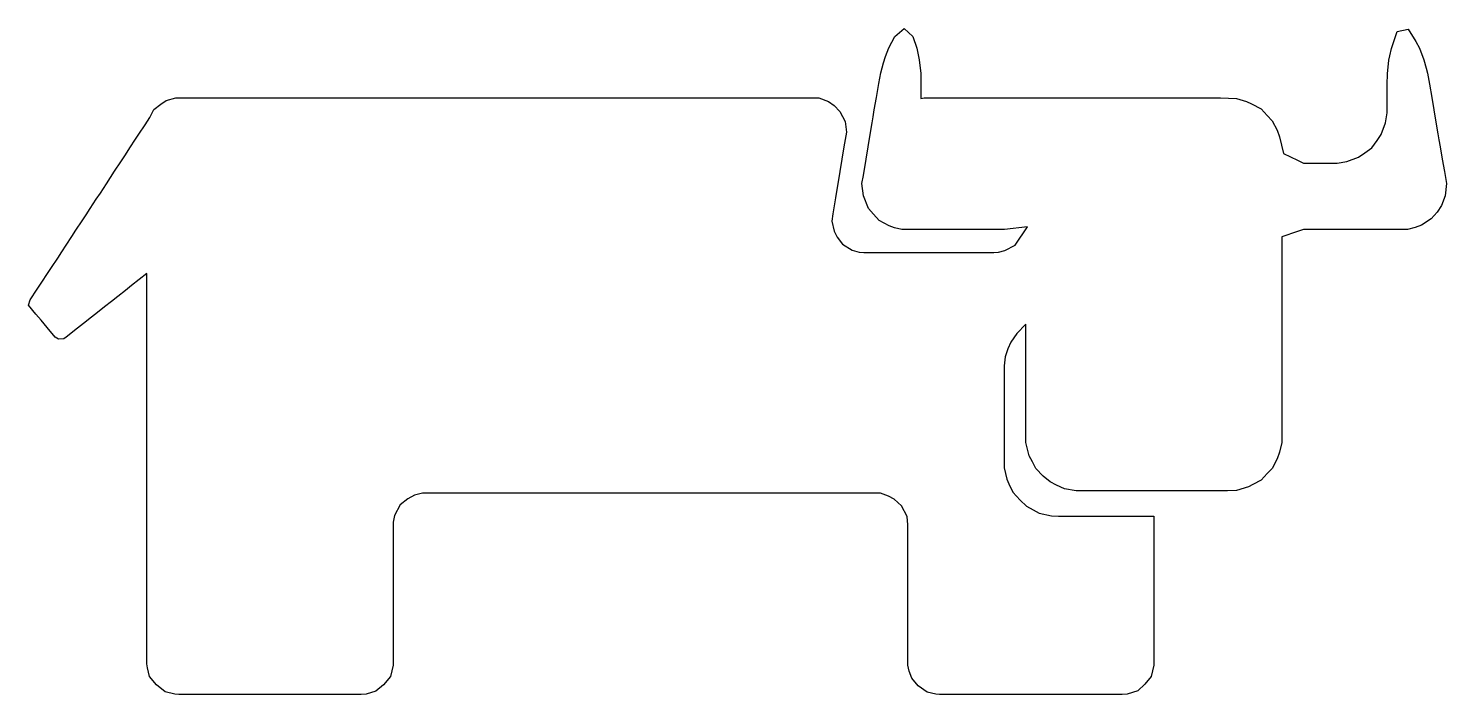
# Model space of a CAD drawing. Header units: millimetres. Extents: x -76 to 161, y -67 to 44.
import ezdxf

# ---------------------------------------------------------------- set-up
doc = ezdxf.new("R2010")
doc.units = ezdxf.units.MM
doc.layers.get('0').update_dxf_attribs({"linetype": 'CONTINUOUS'})

msp = doc.modelspace()

# ---------------------------------------------------------------- linework, layer by layer
msp.add_lwpolyline([(73.4493, 32.3784), (76.2064, 32.3785), (122.98, 32.3785), (125.616, 32.2827), (127.326, 31.7596), (128.135, 31.3918), (129.725, 30.5411), (130.751, 29.4446), (131.572, 28.5679), (132.417, 26.99), (132.837, 25.8817), (133.494, 23.1027), (135.794, 21.9791), (136.823, 21.4767), (139.904, 21.4766), (142.423, 21.4766), (144.084, 21.7571), (146.032, 22.4941), (147.043, 23.2179), (148.228, 24.0661), (149.108, 25.294), (149.802, 26.2619), (150.54, 28.2122), (150.82, 29.8725), (150.82, 34.6022), (150.858, 36.4191), (151.099, 38.6738), (151.25, 39.4013), (151.503, 40.6255), (152.481, 43.453), (154.338, 43.8687), (155.617, 41.8206), (156.209, 40.6766), (156.932, 38.7568), (157.315, 37.3652), (157.545, 36.5265), (157.892, 34.686), (158.269, 32.4266), (158.612, 30.3719), (158.955, 28.3171), (159.275, 26.3998), (159.447, 25.3724), (159.642, 24.2076), (159.985, 22.1528), (160.358, 20.0981), (160.738, 18.0828), (160.479, 16.0155), (159.853, 14.4305), (159.13, 13.3231), (158.127, 12.1995), (156.555, 11.1458), (155.483, 10.7682), (154.216, 10.3919), (152.89, 10.4095), (150.178, 10.4095), (139.904, 10.4095), (136.823, 10.4095), (135.794, 10.0557), (133.223, 9.17169), (133.223, -25.1568), (132.839, -26.7861), (132.42, -27.8954), (131.576, -29.4753), (130.757, -30.3501), (129.727, -31.4509), (128.374, -32.1758), (127.615, -32.5828), (125.617, -33.1947), (124.119, -33.2491), (98.854, -33.2491), (96.8936, -32.9184), (95.5375, -32.301), (94.4875, -31.7382), (93.3324, -30.7898), (92.1023, -29.4748), (91.5161, -28.3777), (90.9755, -27.366), (90.4552, -25.1544), (90.4553, -23.0518), (90.4553, -5.40594), (88.8975, -6.93105), (87.9002, -8.37807), (87.4095, -9.50626), (86.9493, -10.8345), (86.7933, -12.3612), (86.7932, -14.8328), (86.7932, -27.1613), (86.7932, -29.37), (87.2478, -31.2937), (87.6063, -32.0813), (88.2385, -33.4701), (89.4734, -34.7885), (90.5622, -35.8079), (91.65, -36.3901), (92.6676, -36.9345), (94.6978, -37.4151), (95.8968, -37.4586), (111.829, -37.4586), (111.829, -60.0374), (111.829, -62.3265), (111.382, -64.2212), (110.334, -65.5011), (109.121, -66.6354), (107.365, -67.1715), (106.513, -67.2574), (104.973, -67.2574), (78.2612, -67.2574), (76.0293, -67.2574), (75.3632, -67.1916), (73.9367, -66.8581), (72.4422, -65.7896), (71.3963, -64.5121), (70.9476, -63.3191), (70.7163, -62.3305), (70.7163, -41.5446), (70.7163, -38.9294), (70.5774, -37.532), (69.6271, -35.7517), (68.4219, -34.6233), (67.457, -34.1082), (66.1641, -33.6213), (63.8779, -33.6213), (-10.3708, -33.6213), (-11.7194, -33.9378), (-12.8433, -34.5381), (-14.1244, -35.5892), (-15.0748, -37.3682), (-15.2559, -38.4466), (-15.3052, -38.9359), (-15.3052, -62.3216), (-15.7482, -64.2145), (-16.9168, -65.6389), (-18.1924, -66.6835), (-19.766, -67.1624), (-20.6147, -67.2469), (-22.4219, -67.2468), (-49.1337, -67.2468), (-51.1082, -67.2468), (-51.7739, -67.1806), (-53.3824, -66.8045), (-54.8059, -65.6389), (-55.9745, -64.2145), (-56.31, -62.7806), (-56.4174, -62.1321), (-56.4174, 3.07649), (-58.9823, 1.05297), (-60.0096, 0.24243), (-61.3123, -0.78483), (-62.3397, -1.59516), (-63.517, -2.52394), (-64.6693, -3.43302), (-65.6967, -4.24346), (-66.9992, -5.2708), (-68.0266, -6.08114), (-69.929, -7.58271), (-70.3161, -7.86679), (-71.1834, -7.91607), (-71.7357, -7.55229), (-73.081, -5.96187), (-74.1083, -4.74728), (-74.9776, -3.72002), (-76.2359, -2.23181), (-75.9148, -1.32116), (-74.7427, 0.4631), (-73.9924, 1.60525), (-73.0406, 3.05475), (-72.3659, 4.08214), (-71.3385, 5.64639), (-70.6637, 6.67377), (-69.944, 7.76957), (-68.9615, 9.26529), (-68.2867, 10.2927), (-67.2593, 11.8569), (-66.5846, 12.8843), (-65.8953, 13.9338), (-64.8825, 15.4759), (-64.2076, 16.5033), (-63.1961, 18.0433), (-62.5055, 19.0949), (-61.8308, 20.1223), (-60.8034, 21.6865), (-60.1286, 22.7139), (-59.1475, 24.2076), (-58.4264, 25.3055), (-57.7517, 26.3329), (-56.7243, 27.8972), (-55.9208, 29.1206), (-55.2765, 30.4595), (-54.0834, 31.3564), (-53.211, 31.9502), (-51.5893, 32.3888), (55.8437, 32.3888), (57.4306, 31.787), (58.4272, 31.1009), (59.3702, 30.1388), (60.2558, 28.4614), (60.44, 26.6366), (60.0346, 24.2076), (59.6919, 22.1528), (59.349, 20.0981), (59.0063, 18.0433), (58.7879, 16.7346), (58.6167, 15.7072), (58.1698, 13.0316), (57.9976, 11.8102), (58.4229, 10.1039), (58.9281, 9.14934), (59.8025, 7.95058), (61.4141, 6.95138), (62.5834, 6.63281), (63.3322, 6.54106), (65.9326, 6.54102), (82.3707, 6.54102), (85.106, 6.54098), (85.8545, 6.60648), (86.9376, 6.8942), (88.6587, 7.81131), (90.733, 10.8394), (86.8806, 10.3992), (84.4254, 10.3992), (72.0969, 10.3992), (69.6918, 10.3992), (68.4711, 10.6964), (67.5864, 11.0076), (65.9078, 11.9018), (64.959, 12.9668), (64.1321, 13.895), (63.2982, 16.015), (63.042, 18.0828), (63.2883, 19.4469), (63.7393, 22.1528), (64.0817, 24.2076), (64.4241, 26.2624), (64.7504, 28.2188), (64.9216, 29.2462), (65.1092, 30.3719), (65.4519, 32.4266), (65.8424, 34.7702), (66.1845, 36.5848), (66.6457, 38.2586), (66.9782, 39.2879), (67.5222, 40.7326), (68.522, 42.6616), (70.1204, 43.9915), (71.549, 42.6472), (72.2273, 40.6936), (72.631, 38.7424), (72.872, 36.4824), (72.9095, 34.6573), (72.9096, 32.3091)], close=True)

doc.saveas('drawing.dxf')
